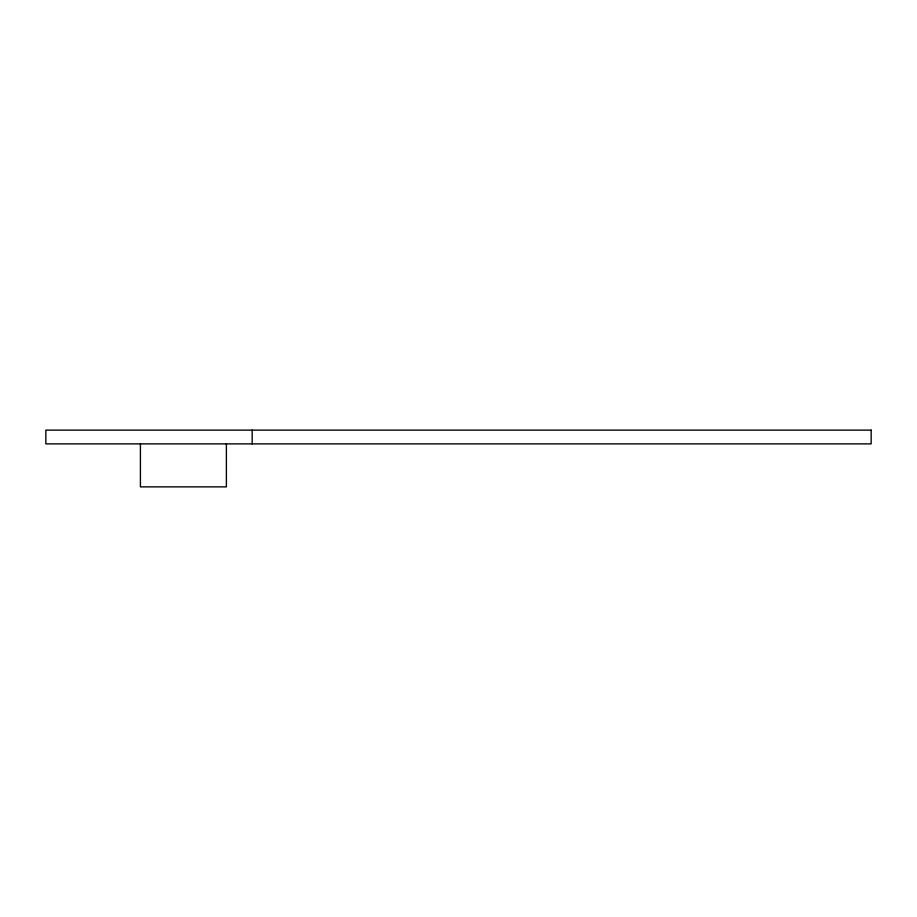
<?xml version="1.0" encoding="UTF-8"?>
<svg xmlns="http://www.w3.org/2000/svg" width="917" height="917" viewBox="0 0 917 917"><rect width="100%" height="100%" fill="white"/><g stroke="black" fill="none" stroke-linecap="round" stroke-linejoin="round"><path stroke-width="1.38" d="M252.175 430.13L252.175 443.885M226.384 443.885L226.384 486.87L140.416 486.87L140.416 443.885M871.15 430.13L45.85 430.13L45.85 443.885L871.15 443.885L871.15 430.13"/></g></svg>
